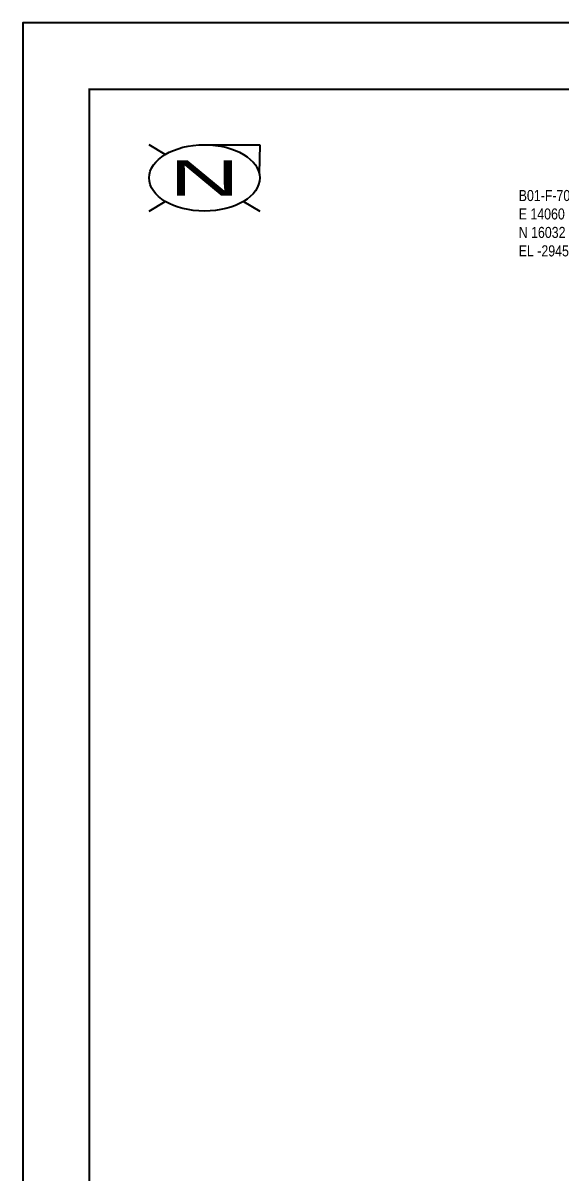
# Model space of a CAD drawing. Header units: millimetres. Extents: x 0 to 594, y 0 to 420.
# Drawn here: x 0 to 121.3, y 160.4 to 420 of the extents above; entities that cross this region are included whole.
import ezdxf
from ezdxf.enums import TextEntityAlignment as Align

# ---------------------------------------------------------------- set-up
doc = ezdxf.new("R2010")
doc.units = ezdxf.units.MM
doc.header["$LTSCALE"] = 0.25
doc.layers.add('주석', color=7, linetype='Continuous')
doc.styles.add('AdskIsoAnnotation', font='arial.ttf', dxfattribs={"width": 0.8, "height": 1})
doc.styles.get("Standard").update_dxf_attribs({"font": 'arial.ttf'})

msp = doc.modelspace()

# ---------------------------------------------------------------- linework, layer by layer
at = {"color": 0, "linetype": 'ByBlock', "lineweight": 25}
for p, q in [((32.161, 390.303), (28.5, 392.5)), ((42, 392.476), (53.5, 392.5)), ((53.5, 392.5), (53.388, 386)), ((28.5, 377.5), (32.161, 379.697)), ((49.839, 379.697), (53.5, 377.5))]:
    msp.add_line(p, q, dxfattribs=at)
at = {"color": 0, "linetype": 'ByBlock', "lineweight": -2}
msp.add_line((41, 385), (41, 385), dxfattribs=at)
msp.add_line((41, 385), (41, 385), dxfattribs=at)
msp.add_line((41, 385), (41, 385), dxfattribs=at)
msp.add_line((41, 385), (41, 385), dxfattribs=at)
msp.add_line((41, 385), (41, 385), dxfattribs=at)
msp.add_lwpolyline([(0, 0), (594, 0), (594, 420), (0, 420)], close=True)
at = {"const_width": 0.5}
msp.add_lwpolyline([(15, 15), (579, 15), (579, 405), (15, 405)], close=True, dxfattribs=at)
at = {"color": 0, "linetype": 'ByBlock', "lineweight": 25}
msp.add_ellipse((41, 385), major_axis=(12.5, 0), ratio=0.6, dxfattribs=at)

# ---------------------------------------------------------------- texts
at = {"color": 0, "linetype": 'ByBlock', "lineweight": 40, "width": 2}
msp.add_text('N', height=8, dxfattribs=at).set_placement((41, 385), align=Align.MIDDLE_CENTER)
at = {"layer": '주석', "insert": (112, 367), "char_height": 2.5, "attachment_point": 7, "style": 'AdskIsoAnnotation'}
msp.add_mtext('\\PB01-F-708A\\PE 14060\\PN 16032\\PEL -2945{\\fGulim|b0|i0|c129|p50;에서 계속됨}', dxfattribs=at)

doc.saveas('drawing.dxf')
